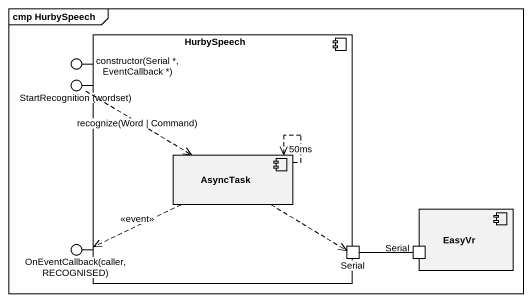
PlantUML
@startuml
mainframe cmp HurbySpeech
component HurbySpeech {
  component AsyncTask
  port Serial
}
() "constructor(Serial *, EventCallback *)" as constructor_Serial
() "StartRecognition (wordset)" as StartRecognition_wordset
component EasyVr {
  port "Serial" as Serial_2
}
() "OnEventCallback(caller, RECOGNISED)" as OnEventCallback_caller
HurbySpeech -up- constructor_Serial
HurbySpeech -left- StartRecognition_wordset
HurbySpeech -- OnEventCallback_caller
StartRecognition_wordset ..> AsyncTask : recognize(Word | Command)
AsyncTask ..> AsyncTask : 50ms
AsyncTask .left.> OnEventCallback_caller : <<event>>
AsyncTask ..> Serial
Serial -right- Serial_2
@enduml
